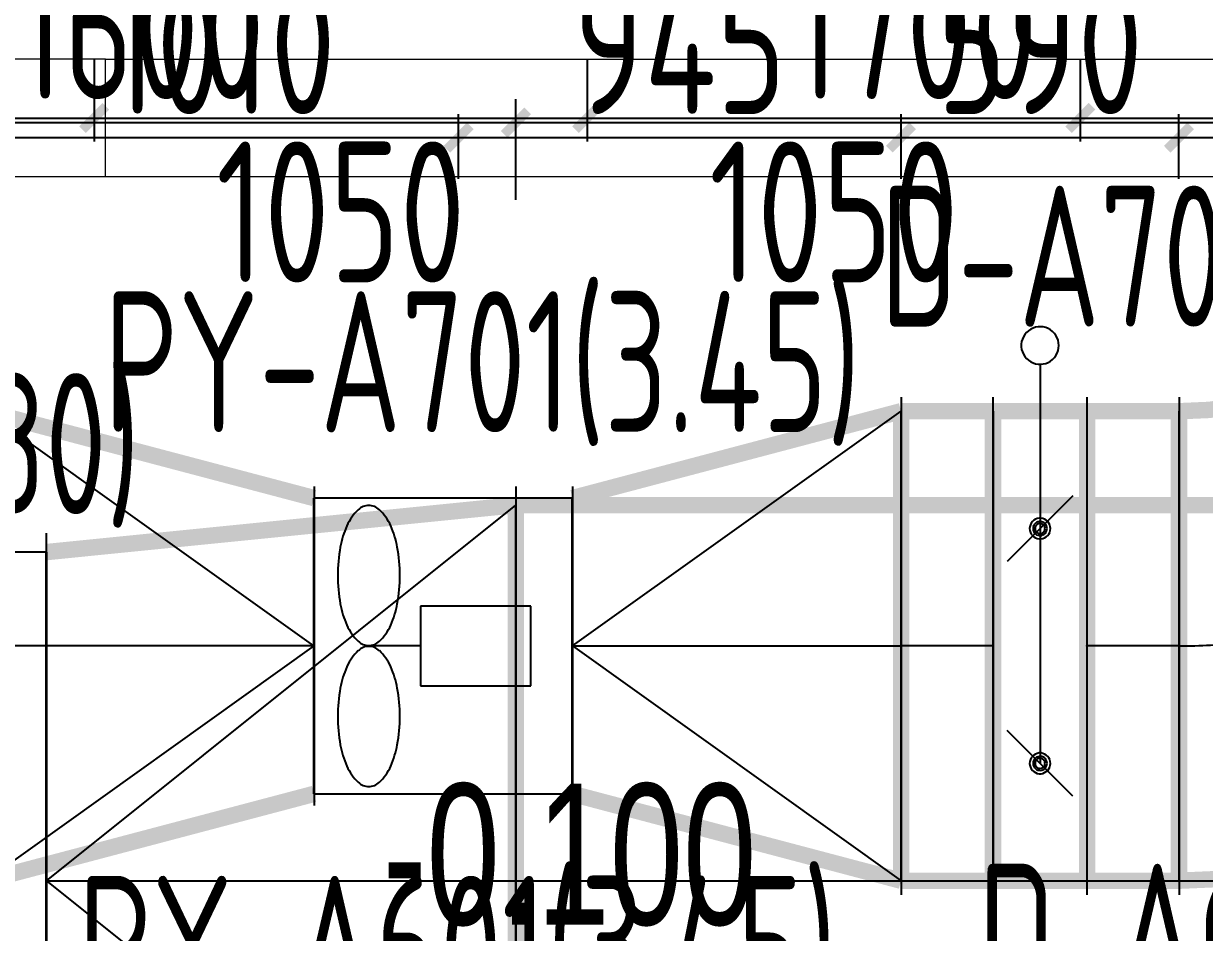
# Model space of a CAD drawing. Extents: x 4 to 13611208, y -605838 to 574722.
# Drawn here: x 13251848 to 13254364, y 196250 to 198185 of the extents above; entities that cross this region are included whole.
import ezdxf

# ---------------------------------------------------------------- set-up
doc = ezdxf.new("R2010")
doc.units = 0
doc.header["$LTSCALE"] = 1000
doc.header["$MEASUREMENT"] = 0
doc.linetypes.add('CENTER2', pattern=[28.575, 19.05, -3.175, 3.175, -3.175])
for name, color, linetype in [('DUCT-D-P中心线', 5, 'CENTER2'), ('DUCT-D-P标注', 7, 'Continuous'), ('DUCT-D-P法兰', 2, 'Continuous'), ('DUCT-D-P管', 6, 'Continuous'), ('DUCT-D-P管端线', 2, 'Continuous'), ('DUCT-D-P管设备', 7, 'Continuous'), ('DUCT-K-P标注', 7, 'Continuous'), ('DUCT-X-P标注', 7, 'Continuous'), ('DUCT-X-S标注', 7, 'Continuous'), ('DUCT-X-Y中心线', 5, 'CENTER2'), ('DUCT-X-Y法兰', 2, 'Continuous'), ('DUCT-X-Y管', 30, 'Continuous'), ('DUCT-X-Y管端线', 2, 'Continuous'), ('DUCT-X-Y管设备', 7, 'Continuous'), ('DUCT-X-Y阀门', 7, 'Continuous')]:
    doc.layers.add(name, color=color, linetype=linetype)
doc.layers.add('建筑底图', color=8, linetype='Continuous', lineweight=13)
doc.styles.add('67', font='gbenor.shx', dxfattribs={"width": 0.7, "bigfont": 'hztxt.shx'})
doc.styles.add('C', font='HZTXT_E', dxfattribs={"width": 0.7, "bigfont": 'HZTXT'})
doc.styles.add('du', font='gbenor.shx', dxfattribs={"width": 0.8, "bigfont": 'hztxt.shx'})
doc.dimstyles.new('67', dxfattribs={"dimscale": 100, "dimtxt": 3, "dimasz": 0.5, "dimexe": 0.5, "dimexo": 2, "dimgap": 0.5, "dimtad": 2, "dimdec": 0, "dimrnd": 5, "dimzin": 0, "dimdsep": 46, "dimtxsty": 'du', "dimblk": 'ARCHTICK', "dimcen": 0, "dimdle": 0.5, "dimclrd": 256, "dimclre": 256, "dimclrt": 256, "dimazin": 0, "dimtfac": 1, "dimtdec": 0, "dimtix": 1, "dimtmove": 2, "dimatfit": 3, "dimfxl": 100, "dimtolj": 1, "dimtzin": 0, "dimlwd": -1, "dimlwe": -1, "dimarcsym": 0})

# ---------------------------------------------------------------- blocks, each defined once
blk = doc.blocks.new('_FZH')
blk.add_lwpolyline([(-0.5, -0.5), (0.5, -0.5), (0.5, 0.5), (-0.5, 0.5)], close=True)
blk = doc.blocks.new('_ArchTick')
at = {"color": 0, "linetype": 'ByBlock', "const_width": 0.4}
blk.add_lwpolyline([(-0.5, -0.5), (0.5, 0.5)], dxfattribs=at)
blk = doc.blocks.new('*D843')
at = {"layer": 'DUCT-X-P标注', "transparency": 16777216}
for p, q in [((13251766.8, 197854.5), (13251766.8, 197992.5)), ((13252774.8, 197854.5), (13252774.8, 197992.5)), ((13251716.8, 197942.5), (13252824.8, 197942.5))]:
    blk.add_line(p, q, dxfattribs=at)
at = {"layer": 'DUCT-X-P标注', "transparency": 16777216, "xscale": 50, "yscale": 50, "zscale": 50, "rotation": 180}
blk.add_blockref('_ArchTick', (13251766.8, 197942.5), dxfattribs=at)
at = {"layer": 'DUCT-X-P标注', "transparency": 16777216, "xscale": 50, "yscale": 50, "zscale": 50}
blk.add_blockref('_ArchTick', (13252774.8, 197942.5), dxfattribs=at)
at = {"layer": 'DUCT-X-P标注', "transparency": 16777216, "insert": (13252270.8, 198142.5), "char_height": 300, "attachment_point": 5, "style": 'du'}
blk.add_mtext('\\A1;1010', dxfattribs=at)
blk = doc.blocks.new('*D844')
at = {"layer": 'DUCT-X-P标注', "transparency": 16777216}
for p, q in [((13252774.8, 197854.5), (13252774.8, 197992.5)), ((13253717.6, 197854.5), (13253717.6, 197992.5)), ((13252724.8, 197942.5), (13253767.6, 197942.5))]:
    blk.add_line(p, q, dxfattribs=at)
at = {"layer": 'DUCT-X-P标注', "transparency": 16777216, "xscale": 50, "yscale": 50, "zscale": 50, "rotation": 180}
blk.add_blockref('_ArchTick', (13252774.8, 197942.5), dxfattribs=at)
at = {"layer": 'DUCT-X-P标注', "transparency": 16777216, "xscale": 50, "yscale": 50, "zscale": 50}
blk.add_blockref('_ArchTick', (13253717.6, 197942.5), dxfattribs=at)
at = {"layer": 'DUCT-X-P标注', "transparency": 16777216, "insert": (13253246.2, 198142.5), "char_height": 300, "attachment_point": 5, "style": 'du'}
blk.add_mtext('\\A1;945', dxfattribs=at)
blk = doc.blocks.new('*D845')
at = {"layer": 'DUCT-X-P标注', "transparency": 16777216}
for p, q in [((13253717.6, 197854.5), (13253717.6, 197992.5)), ((13254309.9, 197854.5), (13254309.9, 197992.5)), ((13253667.6, 197942.5), (13254359.9, 197942.5))]:
    blk.add_line(p, q, dxfattribs=at)
at = {"layer": 'DUCT-X-P标注', "transparency": 16777216, "xscale": 50, "yscale": 50, "zscale": 50, "rotation": 180}
blk.add_blockref('_ArchTick', (13253717.6, 197942.5), dxfattribs=at)
at = {"layer": 'DUCT-X-P标注', "transparency": 16777216, "xscale": 50, "yscale": 50, "zscale": 50}
blk.add_blockref('_ArchTick', (13254309.9, 197942.5), dxfattribs=at)
at = {"layer": 'DUCT-X-P标注', "transparency": 16777216, "insert": (13254013.8, 198142.5), "char_height": 300, "attachment_point": 5, "style": 'du'}
blk.add_mtext('\\A1;590', dxfattribs=at)
blk = doc.blocks.new('*D846')
at = {"layer": 'DUCT-X-P标注', "transparency": 16777216}
for p, q in [((13254309.9, 197854.5), (13254309.9, 197992.5)), ((13255797.4, 197859.5), (13255797.4, 197992.5)), ((13254259.9, 197942.5), (13254807.8, 197942.5)), ((13255847.4, 197942.5), (13255396.1, 197942.5))]:
    blk.add_line(p, q, dxfattribs=at)
at = {"layer": 'DUCT-X-P标注', "transparency": 16777216, "xscale": 50, "yscale": 50, "zscale": 50, "rotation": 180}
blk.add_blockref('_ArchTick', (13254309.9, 197942.5), dxfattribs=at)
at = {"layer": 'DUCT-X-P标注', "transparency": 16777216, "xscale": 50, "yscale": 50, "zscale": 50}
blk.add_blockref('_ArchTick', (13255797.4, 197942.5), dxfattribs=at)
at = {"layer": 'DUCT-X-P标注', "transparency": 16777216, "insert": (13255101.9, 197950), "char_height": 300, "attachment_point": 5, "style": 'du'}
blk.add_mtext('\\A1;1485', dxfattribs=at)
blk = doc.blocks.new('*D887')
at = {"layer": 'DUCT-K-P标注', "transparency": 16777216}
for p, q in [((13250097.3, 198110.1), (13250097.3, 197934)), ((13251998.4, 198110.1), (13251998.4, 197934)), ((13250047.3, 197984), (13252048.4, 197984))]:
    blk.add_line(p, q, dxfattribs=at)
at = {"layer": 'DUCT-K-P标注', "transparency": 16777216, "xscale": 50, "yscale": 50, "zscale": 50, "rotation": 180}
blk.add_blockref('_ArchTick', (13250097.3, 197984), dxfattribs=at)
at = {"layer": 'DUCT-K-P标注', "transparency": 16777216, "xscale": 50, "yscale": 50, "zscale": 50}
blk.add_blockref('_ArchTick', (13251998.4, 197984), dxfattribs=at)
at = {"layer": 'DUCT-K-P标注', "transparency": 16777216, "insert": (13251047.8, 197784), "char_height": 300, "attachment_point": 5, "style": 'du'}
blk.add_mtext('\\A1;1900', dxfattribs=at)
blk = doc.blocks.new('*D888')
at = {"layer": 'DUCT-K-P标注', "transparency": 16777216}
for p, q in [((13251998.4, 198110.1), (13251998.4, 197934)), ((13253049, 198110.1), (13253049, 197934)), ((13251948.4, 197984), (13253099, 197984))]:
    blk.add_line(p, q, dxfattribs=at)
at = {"layer": 'DUCT-K-P标注', "transparency": 16777216, "xscale": 50, "yscale": 50, "zscale": 50, "rotation": 180}
blk.add_blockref('_ArchTick', (13251998.4, 197984), dxfattribs=at)
at = {"layer": 'DUCT-K-P标注', "transparency": 16777216, "xscale": 50, "yscale": 50, "zscale": 50}
blk.add_blockref('_ArchTick', (13253049, 197984), dxfattribs=at)
at = {"layer": 'DUCT-K-P标注', "transparency": 16777216, "insert": (13252523.7, 197784), "char_height": 300, "attachment_point": 5, "style": 'du'}
blk.add_mtext('\\A1;1050', dxfattribs=at)
blk = doc.blocks.new('*D889')
at = {"layer": 'DUCT-K-P标注', "transparency": 16777216}
for p, q in [((13253049, 198110.1), (13253049, 197934)), ((13254099.6, 198110.1), (13254099.6, 197934)), ((13252999, 197984), (13254149.6, 197984))]:
    blk.add_line(p, q, dxfattribs=at)
at = {"layer": 'DUCT-K-P标注', "transparency": 16777216, "xscale": 50, "yscale": 50, "zscale": 50, "rotation": 180}
blk.add_blockref('_ArchTick', (13253049, 197984), dxfattribs=at)
at = {"layer": 'DUCT-K-P标注', "transparency": 16777216, "xscale": 50, "yscale": 50, "zscale": 50}
blk.add_blockref('_ArchTick', (13254099.6, 197984), dxfattribs=at)
at = {"layer": 'DUCT-K-P标注', "transparency": 16777216, "insert": (13253574.3, 197784), "char_height": 300, "attachment_point": 5, "style": 'du'}
blk.add_mtext('\\A1;1050', dxfattribs=at)
blk = doc.blocks.new('*D890')
at = {"layer": 'DUCT-K-P标注', "transparency": 16777216}
for p, q in [((13254099.6, 198110.1), (13254099.6, 197934)), ((13256399.1, 198110.1), (13256399.1, 197934)), ((13254049.6, 197984), (13256449.1, 197984))]:
    blk.add_line(p, q, dxfattribs=at)
at = {"layer": 'DUCT-K-P标注', "transparency": 16777216, "xscale": 50, "yscale": 50, "zscale": 50, "rotation": 180}
blk.add_blockref('_ArchTick', (13254099.6, 197984), dxfattribs=at)
at = {"layer": 'DUCT-K-P标注', "transparency": 16777216, "xscale": 50, "yscale": 50, "zscale": 50}
blk.add_blockref('_ArchTick', (13256399.1, 197984), dxfattribs=at)
at = {"layer": 'DUCT-K-P标注', "transparency": 16777216, "insert": (13255249.4, 197784), "char_height": 300, "attachment_point": 5, "style": 'du'}
blk.add_mtext('\\A1;2300', dxfattribs=at)
blk = doc.blocks.new('*D935')
at = {"layer": 'DUCT-D-P标注', "transparency": 16777216}
for p, q in [((13251296.4, 197809.5), (13251296.4, 198024.5)), ((13252897, 197809.5), (13252897, 198024.5)), ((13251246.4, 197974.5), (13252947, 197974.5))]:
    blk.add_line(p, q, dxfattribs=at)
at = {"layer": 'DUCT-D-P标注', "transparency": 16777216, "xscale": 50, "yscale": 50, "zscale": 50, "rotation": 180}
blk.add_blockref('_ArchTick', (13251296.4, 197974.5), dxfattribs=at)
at = {"layer": 'DUCT-D-P标注', "transparency": 16777216, "xscale": 50, "yscale": 50, "zscale": 50}
blk.add_blockref('_ArchTick', (13252897, 197974.5), dxfattribs=at)
at = {"layer": 'DUCT-D-P标注', "transparency": 16777216, "insert": (13252096.7, 198174.5), "char_height": 300, "attachment_point": 5, "style": 'du'}
blk.add_mtext('\\A1;1600', dxfattribs=at)
blk = doc.blocks.new('*D936')
at = {"layer": 'DUCT-D-P标注', "transparency": 16777216}
for p, q in [((13252897, 197809.5), (13252897, 198024.5)), ((13254595, 197809.5), (13254595, 198024.5)), ((13252847, 197974.5), (13254645, 197974.5))]:
    blk.add_line(p, q, dxfattribs=at)
at = {"layer": 'DUCT-D-P标注', "transparency": 16777216, "xscale": 50, "yscale": 50, "zscale": 50, "rotation": 180}
blk.add_blockref('_ArchTick', (13252897, 197974.5), dxfattribs=at)
at = {"layer": 'DUCT-D-P标注', "transparency": 16777216, "xscale": 50, "yscale": 50, "zscale": 50}
blk.add_blockref('_ArchTick', (13254595, 197974.5), dxfattribs=at)
at = {"layer": 'DUCT-D-P标注', "transparency": 16777216, "insert": (13253746, 198174.5), "char_height": 300, "attachment_point": 5, "style": 'du'}
blk.add_mtext('\\A1;1700', dxfattribs=at)
blk = doc.blocks.new('$轴流风机$00000011')
for p, q in [((-500, 500), (-500, -500)), ((500, 500), (-500, 500)), ((500, -500), (500, 500)), ((-339.5, 134.7), (-339.5, -134.7)), ((88, 134.7), (-339.5, 134.7)), ((88, -134.7), (88, 134.7)), ((88, 0), (288.5, 0)), ((-339.5, -134.7), (88, -134.7)), ((-500, -500), (500, -500))]:
    blk.add_line(p, q)
for centre, radius, start, end in [((288.5, 410.5), 64.8, 90, 129.1821), ((288.5, 410.5), 64.8, 50.8179, 90), ((355.1, 328.7), 170.3, 129.1821, 153.0603), ((221.9, 328.7), 170.3, 26.9397, 50.8179), ((462.4, 274.2), 290.7, 153.0603, 168.1126), ((114.5, 274.2), 290.7, 11.8874, 26.9397), ((633.1, 238.3), 465, 168.1126, 180), ((-56.1, 238.3), 465, 0, 11.8874), ((633.1, 238.3), 465, 180, 191.8874), ((-56.1, 238.3), 465, 348.1126, 0), ((462.4, 202.4), 290.7, 191.8874, 206.9397), ((114.5, 202.4), 290.7, 333.0603, 348.1126), ((355.1, 147.8), 170.3, 206.9397, 230.8179), ((221.9, 147.8), 170.3, 309.1821, 333.0603), ((288.5, 66.1), 64.8, 230.8179, 270), ((288.5, 66.1), 64.8, 270, 309.1821), ((355.1, -147.8), 170.3, 129.1821, 153.0603), ((288.5, -66.1), 64.8, 90, 129.1821), ((288.5, -66.1), 64.8, 50.8179, 90), ((221.9, -147.8), 170.3, 26.9397, 50.8179), ((462.4, -202.4), 290.7, 153.0603, 168.1126), ((114.5, -202.4), 290.7, 11.8874, 26.9397), ((633.1, -238.3), 465, 168.1126, 180), ((-56.1, -238.3), 465, 0, 11.8874), ((633.1, -238.3), 465, 180, 191.8874), ((-56.1, -238.3), 465, 348.1126, 0), ((462.4, -274.2), 290.7, 191.8874, 206.9397), ((114.5, -274.2), 290.7, 333.0603, 348.1126), ((355.1, -328.7), 170.3, 206.9397, 230.8179), ((221.9, -328.7), 170.3, 309.1821, 333.0603), ((288.5, -410.5), 64.8, 230.8179, 270), ((288.5, -410.5), 64.8, 270, 309.1821)]:
    blk.add_arc(centre, radius, start, end)
for p in [(-500, 0), (500, 0)]:
    blk.add_point(p)

msp = doc.modelspace()

# ---------------------------------------------------------------- linework, layer by layer
at = {"layer": 'DUCT-D-P中心线'}
for p, q in [((13251896.8, 196359.5), (13252896.8, 196359.5)), ((13252897, 196359.5), (13255597, 196359.5))]:
    msp.add_line(p, q, dxfattribs=at)
at = {"layer": 'DUCT-D-P法兰'}
for p, q in [((13252896.9, 197199.5), (13252896.9, 195519.5)), ((13251896.5, 195619.5), (13251896.5, 197099.5)), ((13251896.7, 195619.5), (13251896.7, 197099.5))]:
    msp.add_line(p, q, dxfattribs=at)
at = {"layer": 'DUCT-D-P法兰', "color": 18, "true_color": 0x000000}
for p in [(13251896.4, 196359.5, 4300), (13251896.6, 196359.5, 4300), (13251896.6, 196359.5, 4300), (13251896.8, 196359.5, 4300), (13252896.8, 196359.5, 4300), (13252897, 196359.5, 4300)]:
    msp.add_point(p, dxfattribs=at)
at = {"layer": 'DUCT-D-P管'}
for q in [(13252896.8, 197159.5), (13252896.8, 195559.5)]:
    msp.add_line((13251896.8, 196359.5), q, dxfattribs=at)
at = {"layer": 'DUCT-D-P管', "const_width": 35}
for points in [[(13251896.8, 197059.5), (13252896.8, 197159.5)], [(13255597, 197159.5), (13252897, 197159.5)], [(13252897, 197159.5), (13252897, 195559.5)]]:
    msp.add_lwpolyline(points, dxfattribs=at)
at = {"layer": 'DUCT-D-P管', "color": 18, "true_color": 0x000000}
for p in [(13251896.8, 196359.5, 4300), (13252896.8, 196359.5, 4300), (13253130, 196259.5, 8250)]:
    msp.add_point(p, dxfattribs=at)
at = {"layer": 'DUCT-D-P管端线'}
for p, q in [((13252896.8, 195559.5), (13252896.8, 197159.5)), ((13251896.8, 197059.5), (13251896.8, 195659.5))]:
    msp.add_line(p, q, dxfattribs=at)
at = {"layer": 'DUCT-X-Y中心线'}
for p, q in [((13252466.8, 196859.5), (13251766.8, 196859.5)), ((13253017.6, 196859.5), (13253717.6, 196859.5)), ((13253913.7, 196859.5), (13253717.8, 196859.5)), ((13254309.9, 196859.5), (13254114.1, 196859.5)), ((13254310.1, 196859.5), (13254310.2, 196859.5))]:
    msp.add_line(p, q, dxfattribs=at)
msp.add_arc((13254310.2, 198084.6), 1225.1, 270, 295, dxfattribs=at)
at = {"layer": 'DUCT-X-Y法兰'}
for p, q in [((13253717.7, 197389.5), (13253717.7, 196329.5)), ((13253913.8, 196329.5), (13253913.8, 197389.5)), ((13254114, 196329.5), (13254114, 197389.5)), ((13254310, 197389.5), (13254310, 196329.5)), ((13252466.9, 197199.5), (13252466.9, 196519.5)), ((13253017.5, 197199.5), (13253017.5, 196519.5))]:
    msp.add_line(p, q, dxfattribs=at)
at = {"layer": 'DUCT-X-Y法兰', "color": 18, "true_color": 0x000000}
for p in [(13252466.8, 196859.5, 3450), (13252467, 196859.5, 3450), (13253017.4, 196859.5, 3450), (13253017.6, 196859.5, 3450), (13253717.6, 196859.5, 3450), (13253717.8, 196859.5, 3450), (13253913.7, 196859.5, 3450), (13253913.9, 196859.5, 3450), (13254113.9, 196859.5, 3450), (13254114.1, 196859.5, 3450), (13254309.9, 196859.5, 3450), (13254310.1, 196859.5, 3450)]:
    msp.add_point(p, dxfattribs=at)
at = {"layer": 'DUCT-X-Y管'}
for p, q in [((13252466.8, 196859.5), (13251766.8, 197359.5)), ((13253017.6, 196859.5), (13253717.6, 197359.5)), ((13252466.8, 196859.5), (13251766.8, 196359.5)), ((13253017.6, 196859.5), (13253717.6, 196359.5))]:
    msp.add_line(p, q, dxfattribs=at)
at = {"layer": 'DUCT-X-Y管', "const_width": 35}
for points in [[(13254310.2, 197359.5, 0.109518), (13254616.6, 197427.4)], [(13254310.2, 196359.5, 0.109518), (13255039.3, 196521.1)]]:
    msp.add_lwpolyline(points, format="xyb", dxfattribs=at)
for points in [[(13252466.8, 197174.5), (13251766.8, 197359.5)], [(13253017.6, 197174.5), (13253717.6, 197359.5)], [(13253913.7, 197359.5), (13253717.8, 197359.5)], [(13253717.8, 197359.5), (13253717.8, 196359.5)], [(13253913.7, 196359.5), (13253913.7, 197359.5)], [(13253913.9, 197359.5), (13254113.9, 197359.5)], [(13254309.9, 197359.5), (13254114.1, 197359.5)], [(13254114.1, 197359.5), (13254114.1, 196359.5)], [(13254309.9, 196359.5), (13254309.9, 197359.5)], [(13254310.2, 197359.5), (13254310.1, 197359.5)], [(13252466.8, 196544.5), (13251766.8, 196359.5)], [(13253017.6, 196544.5), (13253717.6, 196359.5)], [(13253717.8, 196359.5), (13253913.7, 196359.5)], [(13254113.9, 196359.5), (13253913.9, 196359.5)], [(13254114.1, 196359.5), (13254309.9, 196359.5)], [(13254310.1, 196359.5), (13254310.2, 196359.5)]]:
    msp.add_lwpolyline(points, dxfattribs=at)
at = {"layer": 'DUCT-X-Y管', "color": 18, "true_color": 0x000000}
for p in [(13252466.8, 196859.5, 3450), (13253017.6, 196859.5, 3450), (13253717.6, 196859.5, 3450), (13254310.1, 196859.5, 3450)]:
    msp.add_point(p, dxfattribs=at)
at = {"layer": 'DUCT-X-Y管端线'}
for p, q in [((13253717.6, 196359.5), (13253717.6, 197359.5)), ((13253913.9, 197359.5), (13253913.9, 196359.5)), ((13254113.9, 197359.5), (13254113.9, 196359.5)), ((13254310.1, 196359.5), (13254310.1, 197359.5)), ((13252466.8, 196544.5), (13252466.8, 197174.5)), ((13252467.1, 196544.5), (13252467.1, 197174.5)), ((13252467.1, 196544.5), (13252467.1, 197174.5)), ((13253017.3, 196544.5), (13253017.3, 197174.5)), ((13253017.3, 196544.5), (13253017.3, 197174.5)), ((13253017.6, 197174.5), (13253017.6, 196544.5))]:
    msp.add_line(p, q, dxfattribs=at)
at = {"layer": 'DUCT-X-Y阀门'}
for p, q in [((13253989.2, 197531), (13253985.1, 197527.3)), ((13253993.9, 197534.2), (13253989.2, 197531)), ((13253998.9, 197536.6), (13253993.9, 197534.2)), ((13254004.2, 197538.3), (13253998.9, 197536.6)), ((13254009.7, 197539.3), (13254004.2, 197538.3)), ((13254015.2, 197539.5), (13254009.7, 197539.3)), ((13254020.8, 197538.9), (13254015.2, 197539.5)), ((13254026.2, 197537.6), (13254020.8, 197538.9)), ((13254031.4, 197535.5), (13254026.2, 197537.6)), ((13254036.2, 197532.7), (13254031.4, 197535.5)), ((13254040.6, 197529.2), (13254036.2, 197532.7)), ((13253974.7, 197507.8), (13253973.9, 197502.3)), ((13253976.3, 197513.2), (13253974.7, 197507.8)), ((13253978.5, 197518.3), (13253976.3, 197513.2)), ((13253981.5, 197523), (13253978.5, 197518.3)), ((13253985.1, 197527.3), (13253981.5, 197523)), ((13254044.5, 197525.2), (13254040.6, 197529.2)), ((13254047.8, 197520.7), (13254044.5, 197525.2)), ((13254050.4, 197515.8), (13254047.8, 197520.7)), ((13254052.3, 197510.5), (13254050.4, 197515.8)), ((13254053.5, 197505.1), (13254052.3, 197510.5)), ((13253973.9, 197502.3), (13253973.9, 197496.7)), ((13253973.9, 197496.7), (13253974.7, 197491.2)), ((13253974.7, 197491.2), (13253976.3, 197485.8)), ((13253976.3, 197485.8), (13253978.5, 197480.7)), ((13253978.5, 197480.7), (13253981.5, 197476)), ((13254047.8, 197478.3), (13254050.4, 197483.2)), ((13254050.4, 197483.2), (13254052.3, 197488.5)), ((13254052.3, 197488.5), (13254053.5, 197493.9)), ((13254053.9, 197499.5), (13254053.5, 197505.1)), ((13254053.5, 197493.9), (13254053.9, 197499.5)), ((13253981.5, 197476), (13253985.1, 197471.7)), ((13253985.1, 197471.7), (13253989.2, 197468)), ((13253989.2, 197468), (13253993.9, 197464.9)), ((13253993.9, 197464.9), (13253998.9, 197462.4)), ((13253998.9, 197462.4), (13254004.2, 197460.7)), ((13254004.2, 197460.7), (13254009.7, 197459.7)), ((13254009.7, 197459.7), (13254015.2, 197459.5)), ((13254013.9, 197459.5), (13254013.9, 197359.5)), ((13254015.2, 197459.5), (13254020.8, 197460.1)), ((13254020.8, 197460.1), (13254026.2, 197461.5)), ((13254026.2, 197461.5), (13254031.4, 197463.6)), ((13254031.4, 197463.6), (13254036.2, 197466.4)), ((13254036.2, 197466.4), (13254040.6, 197469.8)), ((13254040.6, 197469.8), (13254044.5, 197473.8)), ((13254044.5, 197473.8), (13254047.8, 197478.3)), ((13254013.9, 197359.5), (13254013.9, 196859.5)), ((13254083.9, 197179.5), (13253943.9, 197039.5)), ((13252467.1, 197174.5), (13252467.1, 196544.5)), ((13252467.2, 197174.5), (13252467.1, 197174.5)), ((13252467.2, 197174.5), (13252467.2, 196544.5)), ((13253017.3, 197174.5), (13253017.3, 196544.5)), ((13253017.4, 197174.5), (13253017.3, 197174.5)), ((13253017.4, 197174.5), (13253017.4, 196544.5)), ((13254004, 197129.4), (13254000.5, 197127.2)), ((13254007.8, 197130.8), (13254004, 197129.4)), ((13254011.8, 197131.6), (13254007.8, 197130.8)), ((13254015.9, 197131.6), (13254011.8, 197131.6)), ((13254019.9, 197130.8), (13254015.9, 197131.6)), ((13254023.7, 197129.4), (13254019.9, 197130.8)), ((13254027.2, 197127.2), (13254023.7, 197129.4)), ((13253992.1, 197113.6), (13253991.7, 197109.5)), ((13253991.7, 197109.5), (13253992.1, 197105.4)), ((13253993.2, 197117.5), (13253992.1, 197113.6)), ((13253992.1, 197105.4), (13253993.2, 197101.5)), ((13253995, 197121.2), (13253993.2, 197117.5)), ((13253997.5, 197124.4), (13253995, 197121.2)), ((13254000.5, 197127.2), (13253997.5, 197124.4)), ((13253999.5, 197113.7), (13253998.9, 197110.9)), ((13253998.9, 197110.9), (13253998.9, 197108.1)), ((13253998.9, 197108.1), (13253999.5, 197105.3)), ((13254000.5, 197116.4), (13253999.5, 197113.7)), ((13253999.5, 197105.3), (13254000.5, 197102.6)), ((13254002.1, 197118.8), (13254000.5, 197116.4)), ((13254000.5, 197102.6), (13254002.1, 197100.2)), ((13254004, 197120.9), (13254002.1, 197118.8)), ((13254003.6, 197112.5), (13254003.2, 197110.5)), ((13254003.2, 197110.5), (13254003.2, 197108.5)), ((13254003.2, 197108.5), (13254003.6, 197106.5)), ((13254004.3, 197114.4), (13254003.6, 197112.5)), ((13254003.6, 197106.5), (13254004.3, 197104.6)), ((13254006.3, 197122.5), (13254004, 197120.9)), ((13254005.4, 197116.1), (13254004.3, 197114.4)), ((13254004.3, 197104.6), (13254005.4, 197102.9)), ((13254006.8, 197117.6), (13254005.4, 197116.1)), ((13254005.4, 197102.9), (13254006.8, 197101.4)), ((13254008.9, 197123.7), (13254006.3, 197122.5)), ((13254008.5, 197118.8), (13254006.8, 197117.6)), ((13254010.3, 197119.7), (13254008.5, 197118.8)), ((13254011.7, 197124.4), (13254008.9, 197123.7)), ((13254012.3, 197120.1), (13254010.3, 197119.7)), ((13254014.6, 197124.5), (13254011.7, 197124.4)), ((13254014.4, 197120.2), (13254012.3, 197120.1)), ((13254013.9, 197109.5), (13254013.9, 196609.5)), ((13254016.4, 197119.9), (13254014.4, 197120.2)), ((13254017.4, 197124.1), (13254014.6, 197124.5)), ((13254018.3, 197119.3), (13254016.4, 197119.9)), ((13254020.1, 197123.2), (13254017.4, 197124.1)), ((13254020.1, 197118.3), (13254018.3, 197119.3)), ((13254022.6, 197121.7), (13254020.1, 197123.2)), ((13254021.6, 197116.9), (13254020.1, 197118.3)), ((13254022.9, 197115.3), (13254021.6, 197116.9)), ((13254021.6, 197102.1), (13254022.9, 197103.7)), ((13254024.7, 197119.9), (13254022.6, 197121.7)), ((13254023.8, 197113.5), (13254022.9, 197115.3)), ((13254022.9, 197103.7), (13254023.8, 197105.5)), ((13254024.4, 197111.5), (13254023.8, 197113.5)), ((13254023.8, 197105.5), (13254024.4, 197107.5)), ((13254024.6, 197109.5), (13254024.4, 197111.5)), ((13254024.4, 197107.5), (13254024.6, 197109.5)), ((13254026.5, 197117.6), (13254024.7, 197119.9)), ((13254027.8, 197115.1), (13254026.5, 197117.6)), ((13254026.5, 197101.4), (13254027.8, 197103.9)), ((13254030.2, 197124.4), (13254027.2, 197127.2)), ((13254028.6, 197112.4), (13254027.8, 197115.1)), ((13254027.8, 197103.9), (13254028.6, 197106.7)), ((13254028.9, 197109.5), (13254028.6, 197112.4)), ((13254028.6, 197106.7), (13254028.9, 197109.5)), ((13254032.7, 197121.2), (13254030.2, 197124.4)), ((13254034.5, 197117.5), (13254032.7, 197121.2)), ((13254035.6, 197113.6), (13254034.5, 197117.5)), ((13254034.5, 197101.5), (13254035.6, 197105.4)), ((13254036, 197109.5), (13254035.6, 197113.6)), ((13254035.6, 197105.4), (13254036, 197109.5)), ((13253993.2, 197101.5), (13253995, 197097.8)), ((13253995, 197097.8), (13253997.5, 197094.6)), ((13253997.5, 197094.6), (13254000.5, 197091.8)), ((13254000.5, 197091.8), (13254004, 197089.7)), ((13254002.1, 197100.2), (13254004, 197098.2)), ((13254004, 197098.2), (13254006.3, 197096.5)), ((13254004, 197089.7), (13254007.8, 197088.2)), ((13254006.3, 197096.5), (13254008.9, 197095.3)), ((13254006.8, 197101.4), (13254008.5, 197100.2)), ((13254007.8, 197088.2), (13254011.8, 197087.5)), ((13254008.5, 197100.2), (13254010.3, 197099.4)), ((13254008.9, 197095.3), (13254011.7, 197094.7)), ((13254010.3, 197099.4), (13254012.3, 197098.9)), ((13254011.7, 197094.7), (13254014.6, 197094.5)), ((13254011.8, 197087.5), (13254015.9, 197087.5)), ((13254012.3, 197098.9), (13254014.4, 197098.8)), ((13254014.4, 197098.8), (13254016.4, 197099.1)), ((13254014.6, 197094.5), (13254017.4, 197094.9)), ((13254015.9, 197087.5), (13254019.9, 197088.2)), ((13254016.4, 197099.1), (13254018.3, 197099.8)), ((13254017.4, 197094.9), (13254020.1, 197095.9)), ((13254018.3, 197099.8), (13254020.1, 197100.8)), ((13254019.9, 197088.2), (13254023.7, 197089.7)), ((13254020.1, 197100.8), (13254021.6, 197102.1)), ((13254020.1, 197095.9), (13254022.6, 197097.3)), ((13254022.6, 197097.3), (13254024.7, 197099.2)), ((13254023.7, 197089.7), (13254027.2, 197091.8)), ((13254024.7, 197099.2), (13254026.5, 197101.4)), ((13254027.2, 197091.8), (13254030.2, 197094.6)), ((13254030.2, 197094.6), (13254032.7, 197097.8)), ((13254032.7, 197097.8), (13254034.5, 197101.5)), ((13252467.1, 197017), (13252467.1, 196822.3)), ((13252467.1, 197017), (13252467.1, 196948.3)), ((13252467.1, 197014.5), (13252467.1, 196923.6)), ((13253017.3, 197017), (13253017.3, 196822.3)), ((13253017.3, 197017), (13253017.3, 196948.3)), ((13253017.3, 197014.5), (13253017.3, 196923.6)), ((13252467.1, 196969.1), (13252467.1, 196702)), ((13253017.3, 196969.1), (13253017.3, 196702)), ((13252467.1, 196918), (13252467.1, 196827.1)), ((13253017.3, 196918), (13253017.3, 196827.1)), ((13252467.1, 196843.1), (13252467.1, 196702)), ((13253017.3, 196843.1), (13253017.3, 196702)), ((13252467.1, 196816), (13252467.1, 196725.1)), ((13253017.3, 196816), (13253017.3, 196725.1)), ((13254083.9, 196539.5), (13253943.9, 196679.5)), ((13254000.5, 196627.2), (13253997.5, 196624.4)), ((13254004, 196629.4), (13254000.5, 196627.2)), ((13254007.8, 196630.8), (13254004, 196629.4)), ((13254011.8, 196631.6), (13254007.8, 196630.8)), ((13254015.9, 196631.6), (13254011.8, 196631.6)), ((13254019.9, 196630.8), (13254015.9, 196631.6)), ((13254023.7, 196629.4), (13254019.9, 196630.8)), ((13254027.2, 196627.2), (13254023.7, 196629.4)), ((13254030.2, 196624.4), (13254027.2, 196627.2)), ((13253992.1, 196613.6), (13253991.7, 196609.5)), ((13253991.7, 196609.5), (13253992.1, 196605.4)), ((13253993.2, 196617.5), (13253992.1, 196613.6)), ((13253992.1, 196605.4), (13253993.2, 196601.5)), ((13253995, 196621.2), (13253993.2, 196617.5)), ((13253993.2, 196601.5), (13253995, 196597.8)), ((13253997.5, 196624.4), (13253995, 196621.2)), ((13253999.5, 196613.7), (13253998.9, 196610.9)), ((13253998.9, 196610.9), (13253998.9, 196608.1)), ((13253998.9, 196608.1), (13253999.5, 196605.3)), ((13254000.5, 196616.4), (13253999.5, 196613.7)), ((13253999.5, 196605.3), (13254000.5, 196602.6)), ((13254002.1, 196618.8), (13254000.5, 196616.4)), ((13254000.5, 196602.6), (13254002.1, 196600.2)), ((13254004, 196620.9), (13254002.1, 196618.8)), ((13254002.1, 196600.2), (13254004, 196598.2)), ((13254003.6, 196612.5), (13254003.2, 196610.5)), ((13254003.2, 196610.5), (13254003.2, 196608.5)), ((13254003.2, 196608.5), (13254003.6, 196606.5)), ((13254004.3, 196614.4), (13254003.6, 196612.5)), ((13254003.6, 196606.5), (13254004.3, 196604.6)), ((13254006.3, 196622.5), (13254004, 196620.9)), ((13254005.4, 196616.1), (13254004.3, 196614.4)), ((13254004.3, 196604.6), (13254005.4, 196602.9)), ((13254006.8, 196617.6), (13254005.4, 196616.1)), ((13254005.4, 196602.9), (13254006.8, 196601.4)), ((13254008.9, 196623.7), (13254006.3, 196622.5)), ((13254008.5, 196618.8), (13254006.8, 196617.6)), ((13254006.8, 196601.4), (13254008.5, 196600.2)), ((13254010.3, 196619.7), (13254008.5, 196618.8)), ((13254008.5, 196600.2), (13254010.3, 196599.4)), ((13254011.7, 196624.4), (13254008.9, 196623.7)), ((13254012.3, 196620.1), (13254010.3, 196619.7)), ((13254010.3, 196599.4), (13254012.3, 196598.9)), ((13254014.6, 196624.5), (13254011.7, 196624.4)), ((13254014.4, 196620.2), (13254012.3, 196620.1)), ((13254016.4, 196619.9), (13254014.4, 196620.2)), ((13254017.4, 196624.1), (13254014.6, 196624.5)), ((13254018.3, 196619.3), (13254016.4, 196619.9)), ((13254016.4, 196599.1), (13254018.3, 196599.8)), ((13254020.1, 196623.2), (13254017.4, 196624.1)), ((13254020.1, 196618.3), (13254018.3, 196619.3)), ((13254018.3, 196599.8), (13254020.1, 196600.8)), ((13254022.6, 196621.7), (13254020.1, 196623.2)), ((13254021.6, 196616.9), (13254020.1, 196618.3)), ((13254020.1, 196600.8), (13254021.6, 196602.1)), ((13254022.9, 196615.3), (13254021.6, 196616.9)), ((13254021.6, 196602.1), (13254022.9, 196603.7)), ((13254024.7, 196619.9), (13254022.6, 196621.7)), ((13254023.8, 196613.5), (13254022.9, 196615.3)), ((13254022.9, 196603.7), (13254023.8, 196605.5)), ((13254024.4, 196611.5), (13254023.8, 196613.5)), ((13254023.8, 196605.5), (13254024.4, 196607.5)), ((13254024.6, 196609.5), (13254024.4, 196611.5)), ((13254024.4, 196607.5), (13254024.6, 196609.5)), ((13254026.5, 196617.6), (13254024.7, 196619.9)), ((13254024.7, 196599.2), (13254026.5, 196601.4)), ((13254027.8, 196615.1), (13254026.5, 196617.6)), ((13254026.5, 196601.4), (13254027.8, 196603.9)), ((13254028.6, 196612.4), (13254027.8, 196615.1)), ((13254027.8, 196603.9), (13254028.6, 196606.7)), ((13254028.9, 196609.5), (13254028.6, 196612.4)), ((13254028.6, 196606.7), (13254028.9, 196609.5)), ((13254032.7, 196621.2), (13254030.2, 196624.4)), ((13254034.5, 196617.5), (13254032.7, 196621.2)), ((13254032.7, 196597.8), (13254034.5, 196601.5)), ((13254035.6, 196613.6), (13254034.5, 196617.5)), ((13254034.5, 196601.5), (13254035.6, 196605.4)), ((13254036, 196609.5), (13254035.6, 196613.6)), ((13254035.6, 196605.4), (13254036, 196609.5)), ((13253995, 196597.8), (13253997.5, 196594.6)), ((13253997.5, 196594.6), (13254000.5, 196591.8)), ((13254000.5, 196591.8), (13254004, 196589.7)), ((13254004, 196598.2), (13254006.3, 196596.5)), ((13254004, 196589.7), (13254007.8, 196588.2)), ((13254006.3, 196596.5), (13254008.9, 196595.3)), ((13254007.8, 196588.2), (13254011.8, 196587.5)), ((13254008.9, 196595.3), (13254011.7, 196594.7)), ((13254011.7, 196594.7), (13254014.6, 196594.5)), ((13254011.8, 196587.5), (13254015.9, 196587.5)), ((13254012.3, 196598.9), (13254014.4, 196598.8)), ((13254014.4, 196598.8), (13254016.4, 196599.1)), ((13254014.6, 196594.5), (13254017.4, 196594.9)), ((13254015.9, 196587.5), (13254019.9, 196588.2)), ((13254017.4, 196594.9), (13254020.1, 196595.9)), ((13254019.9, 196588.2), (13254023.7, 196589.7)), ((13254020.1, 196595.9), (13254022.6, 196597.3)), ((13254022.6, 196597.3), (13254024.7, 196599.2)), ((13254023.7, 196589.7), (13254027.2, 196591.8)), ((13254027.2, 196591.8), (13254030.2, 196594.6)), ((13254030.2, 196594.6), (13254032.7, 196597.8)), ((13252467.1, 196544.5), (13252467.2, 196544.5)), ((13253017.3, 196544.5), (13253017.4, 196544.5))]:
    msp.add_line(p, q, dxfattribs=at)
at = {"layer": '建筑底图', "color": 8}
for p, q in [((13252022.4, 198109.5), (13255797.4, 198109.5)), ((13252022.4, 197859.5), (13255797.4, 197859.5))]:
    msp.add_line(p, q, dxfattribs=at)

# ---------------------------------------------------------------- block references
at = {"layer": 'DUCT-D-P管设备', "xscale": 1.2, "yscale": 1.4, "zscale": 1400, "rotation": 1.063457859930121e-09}
msp.add_blockref('$轴流风机$00000011', (13251296.4, 196359.5, 4300), dxfattribs=at)
at = {"layer": 'DUCT-X-Y管设备', "xscale": 0.55, "yscale": 0.63, "zscale": 630, "rotation": 180.0000000378419}
msp.add_blockref('$轴流风机$00000011', (13252742.2, 196859.5, 3450), dxfattribs=at)
at = {"layer": '建筑底图', "color": 8, "xscale": 250, "yscale": 250, "zscale": 250}
msp.add_blockref('_FZH', (13251897.4, 197984.5), dxfattribs=at)

# ---------------------------------------------------------------- texts
at = {"layer": 'DUCT-D-P标注', "style": '67', "width": 0.75}
msp.add_text('PY-A1(4.30)', height=300, dxfattribs=at).set_placement((13250757.6, 197140.6))
at = {"layer": 'DUCT-X-P标注', "style": '67', "width": 0.75}
for s, p in [('PY-A701(3.45)', (13252019.1, 197315, 450)), ('PY-A601(3.45)', (13251963.2, 196069.9, 3900))]:
    msp.add_text(s, height=300, dxfattribs=at).set_placement(p)
at = {"layer": 'DUCT-X-S标注', "style": '67', "width": 0.75}
for s, p in [('D-A703', (13253673.3, 197539.9, 2500)), ('D-A604', (13253881.3, 196095.7, -950))]:
    msp.add_text(s, height=300, dxfattribs=at).set_placement(p)
at = {"layer": '建筑底图', "style": 'C', "width": 0.7}
msp.add_text('-0.100', height=300, dxfattribs=at).set_placement((13252613.2, 196266))

# ---------------------------------------------------------------- dimensions: what is measured, and where the dimension line sits
at = {"layer": 'DUCT-D-P标注'}
for base, p1, p2, picture, middle in [((13252897, 197974.5, -4300), (13251296.4, 197609.5), (13252897, 197609.5, 4300), '*D935', (13252096.7, 198174.5, -4300)), ((13254595, 197974.5, -4300), (13252897, 197609.5, 4300), (13254595, 197609.5), '*D936', (13253746, 198174.5, -4300))]:
    dim = msp.add_linear_dim(base=base, p1=p1, p2=p2, dimstyle='67', dxfattribs=at)
    dim.commit()
    dim.dimension.update_dxf_attribs({"geometry": picture, "text_midpoint": middle})
at = {"layer": 'DUCT-K-P标注'}
for base, p1, p2, picture, middle in [((13251998.4, 197984), (13250097.3, 198310.1, 4500), (13251998.4, 198310.1, 4500), '*D887', (13251047.8, 197784)), ((13253049, 197984), (13251998.4, 198310.1, 4500), (13253049, 198310.1, 4500), '*D888', (13252523.7, 197784)), ((13254099.6, 197984), (13253049, 198310.1, 4500), (13254099.6, 198310.1, 4500), '*D889', (13253574.3, 197784)), ((13256399.1, 197984), (13254099.6287, 198310.1138, 4500), (13256399.1, 198310.1138, 4500), '*D890', (13255249.3643, 197784))]:
    dim = msp.add_linear_dim(base=base, p1=p1, p2=p2, dimstyle='67', dxfattribs=at)
    dim.commit()
    dim.dimension.update_dxf_attribs({"geometry": picture, "text_midpoint": middle})
at = {"layer": 'DUCT-X-P标注'}
for base, p1, p2, picture, middle in [((13252774.8, 197942.5), (13251766.8, 197654.5, 3450), (13252774.8, 197654.5, 3450), '*D843', (13252270.8, 198142.5)), ((13253717.6, 197942.5), (13252774.8, 197654.5, 3450), (13253717.6, 197654.5, 3450), '*D844', (13253246.2, 198142.5)), ((13254309.9, 197942.5), (13253717.6, 197654.5, 3450), (13254309.9, 197654.5, 3450), '*D845', (13254013.8, 198142.5))]:
    dim = msp.add_linear_dim(base=base, p1=p1, p2=p2, dimstyle='67', dxfattribs=at)
    dim.commit()
    dim.dimension.update_dxf_attribs({"geometry": picture, "text_midpoint": middle})
dim = msp.add_linear_dim(base=(13255797.3662, 197942.5074), p1=(13254309.8992, 197654.5148, 3450), p2=(13255797.3662, 197659.5148, 3450), dimstyle='67', dxfattribs=at)
dim.commit()
dim.dimension.update_dxf_attribs({"geometry": '*D846', "text_midpoint": (13255101.9341, 197950), "dimtype": 128})

doc.saveas('drawing.dxf')
